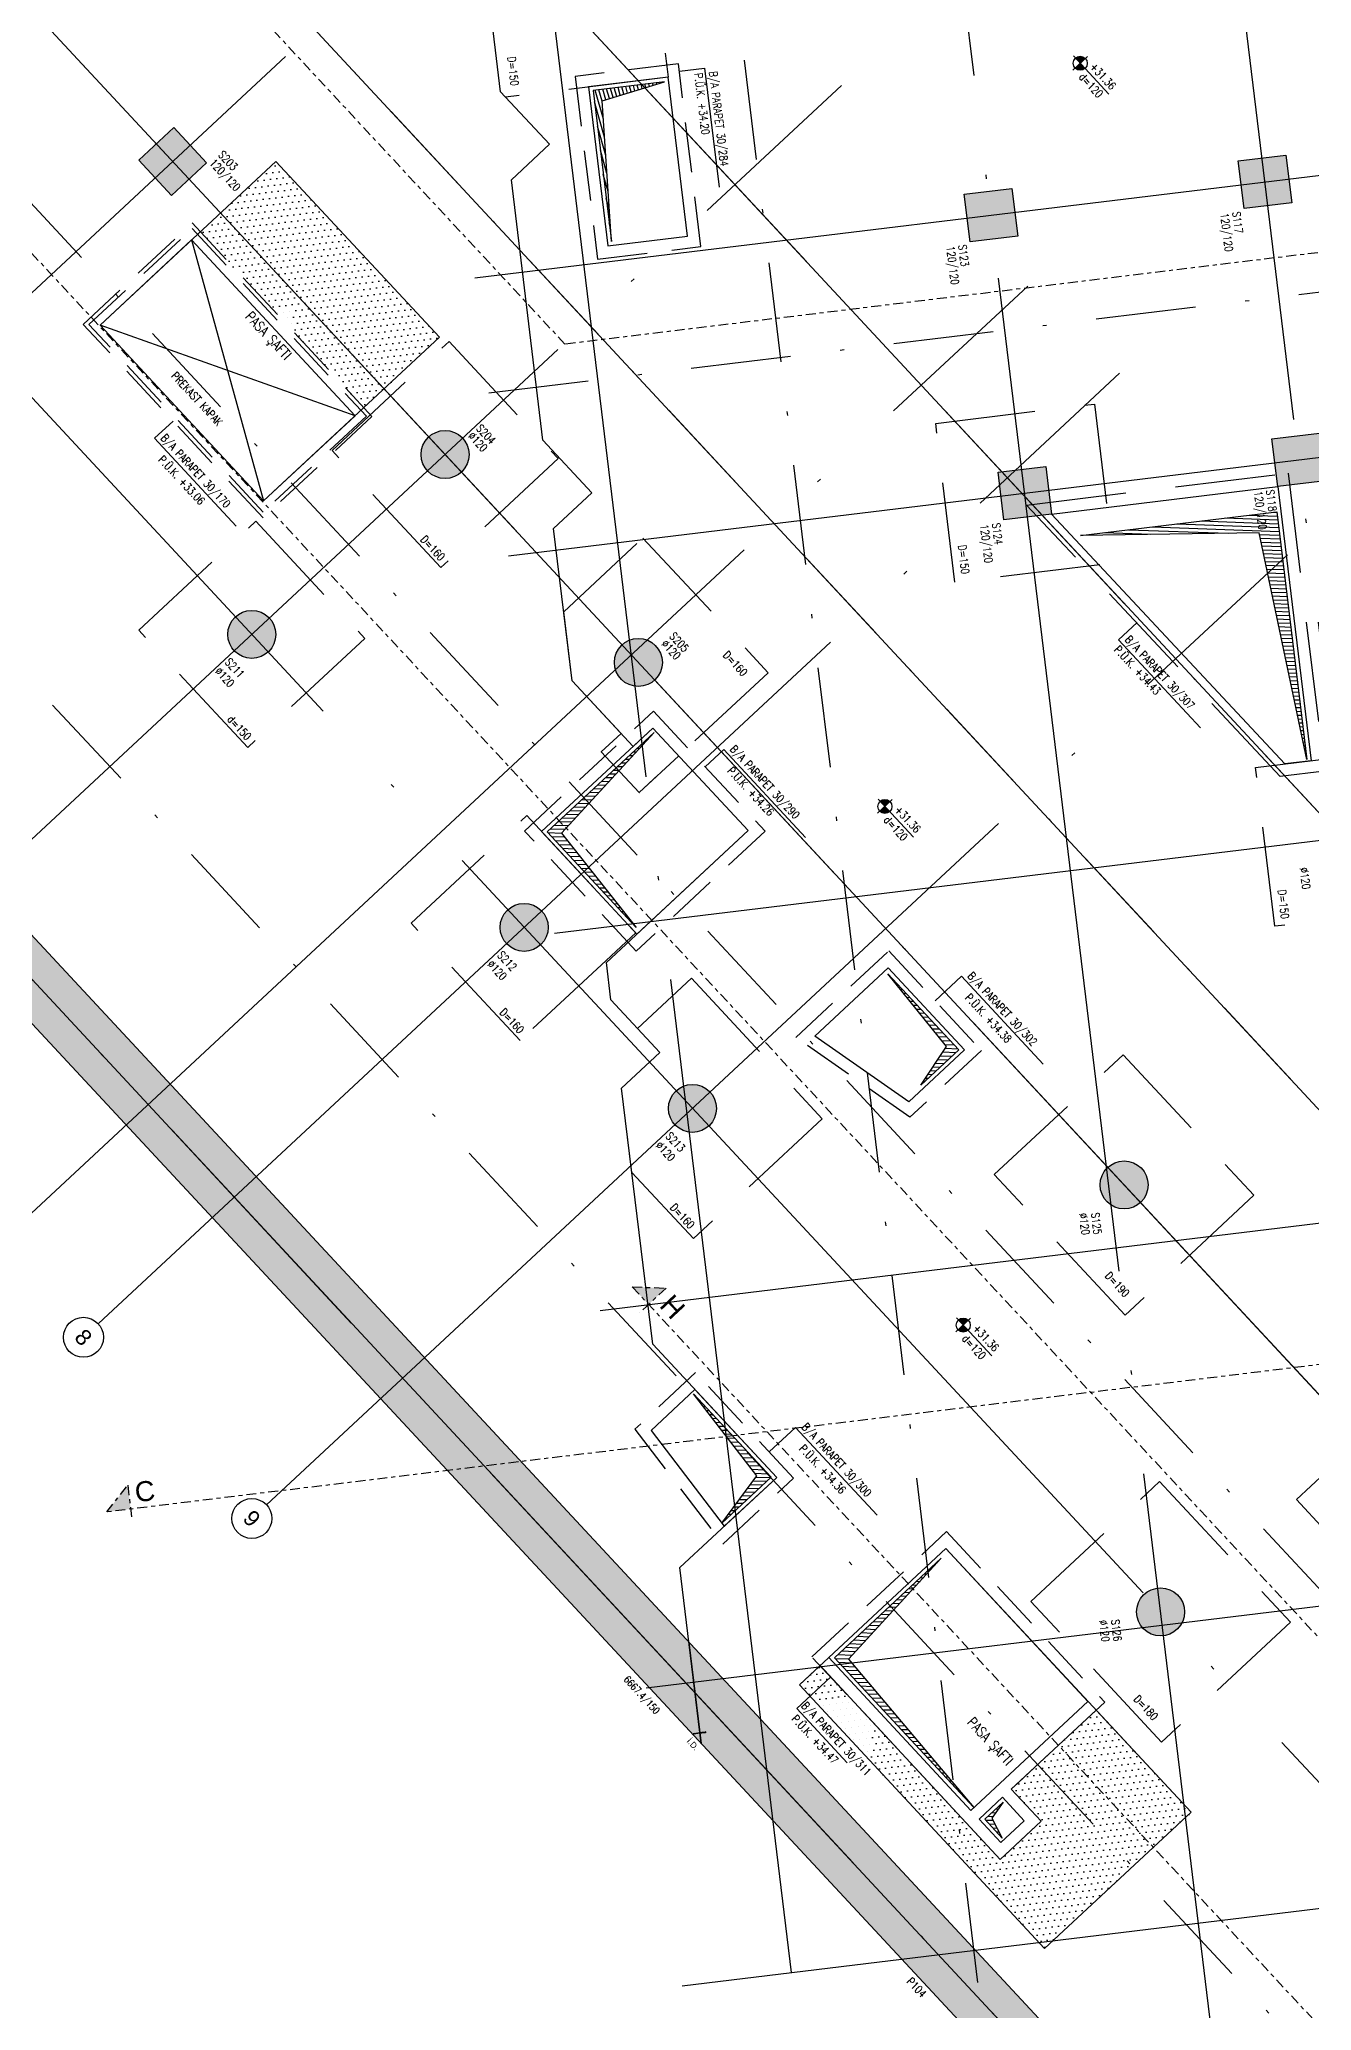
# Model space of a CAD drawing. Header units: millimetres. Extents: x 400392 to 401186, y 4543812 to 4544115.
# Drawn here: x 400423.59 to 400455.4, y 4544037.05 to 4544086.31 of the extents above; entities that cross this region are included whole.
import ezdxf
from ezdxf.enums import TextEntityAlignment as Align

# ---------------------------------------------------------------- set-up
doc = ezdxf.new("R2010")
doc.units = ezdxf.units.MM
for name, pattern in [('ACAD_ISO05W100', [33, 24, -3, 0, -3, 0, -3]), ('AKS', [3, 2.5, -0.25, 0, -0.25]), ('CENTER', [2, 1.25, -0.25, 0.25, -0.25]), ('CONTINU', [0]), ('DASHDOT2', [0.5, 0.25, -0.125, 0, -0.125]), ('HIDDEN', [0.375, 0.25, -0.125])]:
    doc.linetypes.add(name, pattern=pattern)
doc.layers.add('A-DETL', color=90, linetype='Continuous', lineweight=15)
for name, color, linetype in [('aks prota', 2, 'AKS'), ('boşluk prota', 2, 'Continuous'), ('boşluk taraması prota', 252, 'Continuous'), ('caks prota', 4, 'Continuous'), ('iderzi_PROTA', 3, 'Continuous'), ('kesit tarama prota', 252, 'Continuous'), ('kiris prota', 6, 'Continuous'), ('kiriş prota', 6, 'Continuous'), ('kolon prota', 1, 'Continuous'), ('kolon tarama prota', 252, 'Continuous'), ('lkolon prota', 4, 'Continuous'), ('lperde prota', 4, 'Continuous'), ('merdiven prota', 2, 'Continuous'), ('not prota', 2, 'Continuous'), ('not yazısı prota', 6, 'Continuous'), ('olcu prota', 4, 'Continuous'), ('perde prota', 1, 'Continuous'), ('PRT-AL-TUNEL_EKSENI', 14, 'DASHDOT2'), ('skesit prota', 7, 'Continuous'), ('st-s_kolon tarama', 252, 'Continuous'), ('st-s_level (kot)', 6, 'Continuous'), ('st-s_levelmark (kot işareti)', 4, 'Continuous'), ('st_s_su tutucu', 2, 'Continuous'), ('st_s_ölçü', 4, 'Continuous'), ('taks prota', 7, 'Continuous'), ('temel prota', 6, 'Continuous'), ('tkesit prota', 7, 'Continuous'), ('tkolon prota', 6, 'Continuous'), ('tnot prota', 4, 'Continuous'), ('tperde prota', 6, 'Continuous')]:
    doc.layers.add(name, color=color, linetype=linetype)
doc.styles.add('AKS', font='romanstw.shx', dxfattribs={"height": 25})
doc.styles.add('Arial', font='Arial.ttf')
doc.styles.add('OLCU', font='romanstw.shx')
doc.styles.add('TAKS', font='Arial Unicode.ttf')
doc.styles.add('text25_PROTA', font='Arial.ttf', dxfattribs={"height": 25})
doc.styles.add('tkolon', font='romanstw.shx')
doc.styles.add('TNOT', font='romanstw.shx', dxfattribs={"width": 0.8, "height": 250})
pattern_1 = [(6.9318265, (398588.74833, 4545433.28485), (0.059635541, 0.167169242), [0, -0.15875])]

# ---------------------------------------------------------------- blocks, each defined once
blk = doc.blocks.new('PLAN_KOT')
at = {"layer": 'st-s_levelmark (kot işareti)'}
h = blk.add_hatch(color=256, dxfattribs=at)
h.paths.add_polyline_path([(0, 17.5, 0.414214), (-17.5, 0), (0, 0)])
h.paths.add_polyline_path([(17.5, 0), (0, 0), (0, -17.5, 0.414214)])
for p, q in [((105, 0), (-25, 0)), ((0, 25), (0, -25))]:
    blk.add_line(p, q, dxfattribs=at)
blk.add_circle((0, 0), 17.5, dxfattribs=at)
at = {"layer": 'st-s_level (kot)', "color": 6, "style": 'OLCU', "width": 0.8}
for tag, p in [('KOT', (22.7, 9.8)), ('DÖŞEME_KALINLIĞI', (22.7, -27.6))]:
    blk.add_attdef(tag, p, '', height=20, dxfattribs=at)
blk = doc.blocks.new('D')
at = {"layer": 'st_s_su tutucu', "linetype": 'CONTINU', "ltscale": 0.2}
for p, q in [((-39987.8, 52508.2), (-39992.6, 52508.2)), ((-39992.6, 52508.2), (-39992.6, 52507.4)), ((-39992.6, 52507.4), (-39990.6, 52506.1)), ((-39992.6, 52449), (-39990.6, 52450.3)), ((-39992.6, 52448.2), (-39992.6, 52449)), ((-39987.8, 52448.2), (-39992.6, 52448.2)), ((-39990.6, 52478.7), (-39991.9, 52478.7)), ((-39991.9, 52478.7), (-39991.9, 52477.7)), ((-39991.9, 52477.7), (-39990.6, 52477.7)), ((-39990.6, 52498.5), (-39991.5, 52498.5)), ((-39991.5, 52498.5), (-39991.5, 52497.9)), ((-39991.5, 52497.9), (-39990.6, 52497.9)), ((-39990.6, 52488.5), (-39991.5, 52488.5)), ((-39991.5, 52488.5), (-39991.5, 52487.9)), ((-39991.5, 52487.9), (-39990.6, 52487.9)), ((-39991.5, 52467.9), (-39991.5, 52468.5)), ((-39991.5, 52468.5), (-39990.6, 52468.5)), ((-39990.6, 52467.9), (-39991.5, 52467.9)), ((-39991.5, 52457.9), (-39991.5, 52458.5)), ((-39991.5, 52458.5), (-39990.6, 52458.5)), ((-39990.6, 52457.9), (-39991.5, 52457.9)), ((-39990.6, 52506.1), (-39990.6, 52498.5)), ((-39990.6, 52497.9), (-39990.6, 52488.5)), ((-39990.6, 52487.9), (-39990.6, 52478.7)), ((-39990.6, 52468.5), (-39990.6, 52477.7)), ((-39990.6, 52458.5), (-39990.6, 52467.9)), ((-39990.6, 52450.3), (-39990.6, 52457.9)), ((-39989.8, 52506.1), (-39987.8, 52507.4)), ((-39989.8, 52498.5), (-39989.8, 52506.1)), ((-39988.9, 52498.5), (-39989.8, 52498.5)), ((-39989.8, 52488.5), (-39989.8, 52497.9)), ((-39989.8, 52497.9), (-39988.9, 52497.9)), ((-39988.9, 52488.5), (-39989.8, 52488.5)), ((-39989.8, 52478.7), (-39989.8, 52487.9)), ((-39989.8, 52487.9), (-39988.9, 52487.9)), ((-39988.5, 52478.7), (-39989.8, 52478.7)), ((-39989.8, 52477.7), (-39988.5, 52477.7)), ((-39989.8, 52477.7), (-39989.8, 52468.5)), ((-39989.8, 52468.5), (-39988.9, 52468.5)), ((-39988.9, 52467.9), (-39989.8, 52467.9)), ((-39989.8, 52467.9), (-39989.8, 52458.5)), ((-39989.8, 52458.5), (-39988.9, 52458.5)), ((-39988.9, 52457.9), (-39989.8, 52457.9)), ((-39989.8, 52457.9), (-39989.8, 52450.3)), ((-39989.8, 52450.3), (-39987.8, 52449)), ((-39988.9, 52497.9), (-39988.9, 52498.5)), ((-39988.9, 52487.9), (-39988.9, 52488.5)), ((-39988.9, 52468.5), (-39988.9, 52467.9)), ((-39988.9, 52458.5), (-39988.9, 52457.9)), ((-39988.5, 52477.7), (-39988.5, 52478.7)), ((-39987.8, 52507.4), (-39987.8, 52508.2)), ((-39987.8, 52449), (-39987.8, 52448.2))]:
    blk.add_line(p, q, dxfattribs=at)

msp = doc.modelspace()

# ---------------------------------------------------------------- hatches: boundary and pattern name
at = {"layer": 'boşluk taraması prota', "ltscale": 2}
h = msp.add_hatch(dxfattribs=at)
h.set_pattern_fill('ANSI31', color=256, scale=0.03, angle=-83.076006, style=0)
h.set_pattern_definition([(105.925, (400440.26428, 4544089.87237), (-0.0915945, -0.0261346), [])])
h.paths.add_polyline_path([(400437.43125, 4544085.0391), (400437.88928, 4544081.26739), (400437.65831, 4544084.77975), (400439.21923, 4544085.25623)])
h = msp.add_hatch(dxfattribs=at)
h.set_pattern_fill('ANSI31', color=256, scale=0.03, angle=-47.076006, style=0)
h.set_pattern_definition([(357.923994, (399684.47924, 4544261.39316), (0.003450452, 0.095187483), [])])
h.paths.add_polyline_path([(400454.08659, 4544073.9807), (400449.68561, 4544073.92347), (400454.52616, 4544074.5113), (400455.27756, 4544068.31565)])
h = msp.add_hatch(dxfattribs=at)
h.set_pattern_fill('ANSI31', color=256, scale=0.03, angle=-47.076006, style=0)
h.set_pattern_definition([(357.923994, (399656.88128, 4544300.62044), (0.003450452, 0.095187483), [])])
h.paths.add_polyline_path([(400438.95497, 4544068.9935), (400436.63927, 4544066.47641), (400438.51168, 4544064.11462), (400436.28424, 4544066.50962)])
h = msp.add_hatch(dxfattribs=at)
h.set_pattern_fill('ANSI31', color=256, scale=0.03, angle=132.923994, style=0)
h.set_pattern_definition([(177.923994, (402297.35976, 4542679.06727), (-0.0034504516, -0.095187483), [])])
h.paths.add_polyline_path([(400445.6224, 4544060.17686), (400446.27128, 4544061.14374), (400444.79886, 4544062.9616), (400446.57434, 4544061.0622)])
h = msp.add_hatch(dxfattribs=at)
h.set_pattern_fill('ANSI31', color=256, scale=0.03, angle=-47.076006, style=0)
h.set_pattern_definition([(357.923994, (399661.3762, 4544284.53622), (0.003450452, 0.095187483), [])])
h.paths.add_polyline_path([(400440.64922, 4544049.23149), (400441.52578, 4544050.41011), (400439.94909, 4544052.45178), (400441.8808, 4544050.3769)])
h = msp.add_hatch(dxfattribs=at)
h.set_pattern_fill('ANSI31', color=256, scale=0.03, angle=-47.076006, style=0)
h.set_pattern_definition([(357.923994, (399664.0633, 4544279.97953), (0.003450452, 0.095187483), [])])
h.paths.add_polyline_path([(400446.13698, 4544048.35258), (400443.82128, 4544045.8355), (400446.95157, 4544042.12121), (400443.46626, 4544045.86871)])
h = msp.add_hatch(dxfattribs=at)
h.set_pattern_fill('ANSI31', color=256, scale=0.03, angle=-47.076006, style=0)
h.set_pattern_definition([(357.923994, (399667.82102, 4544275.93913), (0.003450452, 0.095187483), [])])
h.paths.add_polyline_path([(400447.68464, 4544042.25674), (400447.39788, 4544041.86077), (400447.65848, 4544041.36112), (400447.22398, 4544041.82831)])
at = {"layer": 'kesit tarama prota'}
h = msp.add_hatch(color=256, dxfattribs=at)
h.dxf.hatch_style = 1
h.paths.add_polyline_path([(400439.25828, 4544055.10569), (400438.4103, 4544055.13643), (400438.81892, 4544054.69708)])
h = msp.add_hatch(color=256, dxfattribs=at)
h.dxf.hatch_style = 1
h.paths.add_polyline_path([(400425.79646, 4544050.17906), (400425.27317, 4544049.51111), (400425.86879, 4544049.58344)])
at = {"layer": 'kolon tarama prota'}
h = msp.add_hatch(color=256, dxfattribs=at)
h.dxf.hatch_style = 1
h.paths.add_polyline_path([(400440.13229, 4544043.72683), (400395.59453, 4544091.61494), (400416.02452, 4544110.61561), (400431.18841, 4544094.31102), (400434.74297, 4544094.74268), (400434.9238, 4544093.25362), (400430.61052, 4544092.72982), (400415.74337, 4544108.71536), (400397.51015, 4544091.75777), (400439.82523, 4544046.25954)])
h = msp.add_hatch(color=256, dxfattribs=at)
h.dxf.hatch_style = 1
h.paths.add_polyline_path([(400426.95092, 4544084.11016), (400427.76815, 4544083.23145), (400426.88944, 4544082.41422), (400426.07221, 4544083.29292)])
h = msp.add_hatch(color=256, dxfattribs=at)
h.dxf.hatch_style = 1
h.paths.add_polyline_path([(400454.75359, 4544083.42245), (400454.89825, 4544082.2312), (400453.707, 4544082.08654), (400453.56234, 4544083.27779)])
h = msp.add_hatch(color=256, dxfattribs=at)
h.dxf.hatch_style = 1
h.paths.add_polyline_path([(400447.90391, 4544082.59064), (400448.04857, 4544081.39939), (400446.85733, 4544081.25473), (400446.71266, 4544082.44598)])
h = msp.add_hatch(color=256, dxfattribs=at)
h.dxf.hatch_style = 1
edge = h.paths.add_edge_path()
edge.add_arc((400433.73038, 4544075.94023), 0.6, 312.923994, 672.923994)
h = msp.add_hatch(color=256, dxfattribs=at)
h.dxf.hatch_style = 1
h.paths.add_polyline_path([(400455.59746, 4544076.4735), (400455.74212, 4544075.28226), (400454.55087, 4544075.13759), (400454.40621, 4544076.32884)])
h = msp.add_hatch(color=256, dxfattribs=at)
h.dxf.hatch_style = 1
h.paths.add_polyline_path([(400448.74778, 4544075.64169), (400448.89244, 4544074.45044), (400447.70119, 4544074.30578), (400447.55653, 4544075.49703)])
h = msp.add_hatch(color=256, dxfattribs=at)
h.dxf.hatch_style = 1
edge = h.paths.add_edge_path()
edge.add_arc((400428.89756, 4544071.44483), 0.6, 312.923994, 672.923994)
h = msp.add_hatch(color=256, dxfattribs=at)
h.dxf.hatch_style = 1
edge = h.paths.add_edge_path()
edge.add_arc((400438.56319, 4544070.74334), 0.6, 312.923994, 672.923994)
h = msp.add_hatch(color=256, dxfattribs=at)
h.dxf.hatch_style = 1
edge = h.paths.add_edge_path()
edge.add_arc((400435.70783, 4544064.12225), 0.6, 312.923994, 672.923994)
h = msp.add_hatch(color=256, dxfattribs=at)
h.dxf.hatch_style = 1
edge = h.paths.add_edge_path()
edge.add_arc((400439.91642, 4544059.59708), 0.6, 312.923994, 672.923994)
h = msp.add_hatch(color=256, dxfattribs=at)
h.dxf.hatch_style = 1
edge = h.paths.add_edge_path()
edge.add_arc((400450.70901, 4544057.68385), 0.6, 312.923994, 672.923994)
h = msp.add_hatch(color=256, dxfattribs=at)
h.dxf.hatch_style = 1
edge = h.paths.add_edge_path()
edge.add_arc((400451.61997, 4544047.01312), 0.6, 312.923994, 672.923994)
h = msp.add_hatch(color=256, dxfattribs=at)
h.dxf.hatch_style = 1
h.paths.add_polyline_path([(400473.93047, 4544009.58874), (400440.75164, 4544045.26344), (400439.82523, 4544046.25954), (400440.13229, 4544043.72683), (400441.05928, 4544042.7301), (400472.15106, 4544009.29945), (400471.93138, 4544009.09515), (400472.61241, 4544008.36289)])
at = {"layer": 'st-s_kolon tarama', "ltscale": 0.001}
h = msp.add_hatch(dxfattribs=at)
h.set_pattern_fill('DOTS', color=253, scale=0.1, angle=6.931826)
h.set_pattern_definition(pattern_1)
h.paths.add_polyline_path([(400433.58714, 4544078.86935), (400429.50097, 4544083.26289), (400427.61284, 4544081.50686), (400431.699, 4544077.11331)])
h = msp.add_hatch(dxfattribs=at)
h.set_pattern_fill('DOTS', color=253, scale=0.1, angle=6.931826)
h.set_pattern_definition(pattern_1)
h.paths.add_polyline_path([(400452.38321, 4544042.00762), (400450.01169, 4544044.55754), (400447.88814, 4544042.58256), (400448.63534, 4544041.77915), (400447.61018, 4544040.82571), (400443.10525, 4544045.66952), (400442.59267, 4544045.1928), (400448.72192, 4544038.60248)])

# ---------------------------------------------------------------- linework, layer by layer
at = {"layer": 'A-DETL', "color": 1, "lineweight": 5}
msp.add_lwpolyline([(400410.49797, 4544108.04135), (400518.40627, 4543992.01566)], dxfattribs=at)
at = {"layer": 'aks prota', "ltscale": 10}
for p, q in [((400524.75998, 4543992.59926), (400411.76442, 4544114.0949)), ((400524.75998, 4543992.59926), (400411.76442, 4544114.0949)), ((400517.51063, 4543985.85709), (400404.51506, 4544107.35273)), ((400517.51063, 4543985.85709), (400404.51506, 4544107.35273)), ((400512.67773, 4543981.36231), (400399.68216, 4544102.85794)), ((400512.67773, 4543981.36231), (400399.68216, 4544102.85794)), ((400462.20901, 4544017.05265), (400452.103, 4544100.27202)), ((400462.20901, 4544017.05265), (400452.103, 4544100.27202)), ((400454.21444, 4544025.64861), (400445.25332, 4544099.44021)), ((400454.21444, 4544025.64861), (400445.25332, 4544099.44021)), ((400454.21444, 4544025.64861), (400445.25332, 4544099.44021)), ((400442.38913, 4544038.00062), (400435.07808, 4544098.20454)), ((400442.38913, 4544038.00062), (400435.07808, 4544098.20454)), ((400442.38913, 4544038.00062), (400435.07808, 4544098.20454)), ((400505.42838, 4543974.62013), (400392.43281, 4544096.11577)), ((400505.42838, 4543974.62013), (400392.43281, 4544096.11577)), ((400512.21406, 4544006.08894), (400428.16662, 4544096.45884)), ((400411.43523, 4544068.86059), (400438.03409, 4544093.59854)), ((400411.43523, 4544068.86059), (400438.03409, 4544093.59854)), ((400504.96471, 4543999.34677), (400420.91727, 4544089.71666)), ((400434.47543, 4544080.3555), (400480.83484, 4544085.98531)), ((400434.47543, 4544080.3555), (400480.83484, 4544085.98531)), ((400434.47543, 4544080.3555), (400480.83484, 4544085.98531)), ((400418.24551, 4544061.53801), (400443.64353, 4544085.15914)), ((400418.24551, 4544061.53801), (400443.64353, 4544085.15914)), ((400422.90373, 4544056.52937), (400448.30176, 4544080.1505)), ((400422.90373, 4544056.52937), (400448.30176, 4544080.1505)), ((400435.3193, 4544073.40655), (400481.67871, 4544079.03636)), ((400435.3193, 4544073.40655), (400481.67871, 4544079.03636)), ((400435.3193, 4544073.40655), (400481.67871, 4544079.03636)), ((400492.88246, 4543988.10982), (400408.83502, 4544078.47971)), ((400425.06499, 4544054.224), (400450.59742, 4544077.97013)), ((400425.06499, 4544054.224), (400450.59742, 4544077.97013)), ((400429.26436, 4544049.69026), (400454.79679, 4544073.43639)), ((400429.26436, 4544049.69026), (400454.79679, 4544073.43639)), ((400436.46455, 4544063.97584), (400482.82396, 4544069.60564)), ((400436.46455, 4544063.97584), (400482.82396, 4544069.60564)), ((400436.46455, 4544063.97584), (400482.82396, 4544069.60564)), ((400437.60972, 4544054.54574), (400483.96914, 4544060.17554)), ((400437.60972, 4544054.54574), (400483.96914, 4544060.17554)), ((400438.75505, 4544045.1144), (400485.11446, 4544050.74421)), ((400438.75505, 4544045.1144), (400485.11446, 4544050.74421)), ((400438.75505, 4544045.1144), (400485.11446, 4544050.74421)), ((400439.65919, 4544037.6691), (400486.01861, 4544043.29891)), ((400439.65919, 4544037.6691), (400486.01861, 4544043.29891)), ((400439.65919, 4544037.6691), (400486.01861, 4544043.29891))]:
    msp.add_line(p, q, dxfattribs=at)
at = {"layer": 'boşluk prota', "ltscale": 0.05}
for points in [[(400437.43125, 4544085.0391), (400437.88928, 4544081.26739), (400437.65831, 4544084.77975), (400439.21923, 4544085.25623)], [(400454.08659, 4544073.9807), (400449.61794, 4544073.91525), (400454.52616, 4544074.5113), (400455.27756, 4544068.31565)], [(400438.95497, 4544068.9935), (400436.63927, 4544066.47641), (400438.51168, 4544064.11462), (400436.28424, 4544066.50962)], [(400445.6224, 4544060.17686), (400446.27128, 4544061.14374), (400444.79886, 4544062.9616), (400446.57434, 4544061.0622)], [(400440.64922, 4544049.23149), (400441.52578, 4544050.41011), (400439.93935, 4544052.46439), (400441.8808, 4544050.3769)], [(400446.13698, 4544048.35258), (400443.82128, 4544045.8355), (400446.95157, 4544042.12121), (400443.46626, 4544045.86871)], [(400447.68464, 4544042.25674), (400447.39788, 4544041.86077), (400447.65848, 4544041.36112), (400447.22398, 4544041.82831)]]:
    msp.add_lwpolyline(points, close=True, dxfattribs=at)
at = {"layer": 'caks prota', "ltscale": 0.05}
for centre in [(400424.68919, 4544053.87542), (400424.68919, 4544053.87542), (400428.89959, 4544049.34829), (400428.89959, 4544049.34829)]:
    msp.add_circle(centre, 0.5, dxfattribs=at)
at = {"layer": 'iderzi_PROTA', "linetype": 'ACAD_ISO05W100', "lineweight": 30, "ltscale": 2}
for points in [[(400437.76295, 4544063.2417), (400441.30909, 4544066.53975), (400438.9255, 4544069.10265), (400438.43295, 4544068.64457), (400436.90768, 4544070.28458), (400436.44536, 4544074.09162), (400437.40136, 4544074.98073), (400436.1776, 4544076.29655), (400435.38738, 4544082.8037), (400436.34338, 4544083.69281), (400435.11962, 4544085.00863), (400434.61235, 4544089.18576), (400435.40699, 4544089.28229), (400434.74387, 4544094.74279)], [(400442.02213, 4544050.37178), (400438.92263, 4544053.70444), (400438.14515, 4544060.1042), (400439.10068, 4544060.99288), (400437.8774, 4544062.30817), (400437.76389, 4544063.24257), (400441.30909, 4544066.53975), (400438.9255, 4544069.10265), (400438.43295, 4544068.64457), (400436.90784, 4544070.28441)], [(400440.13229, 4544043.72683), (400439.59981, 4544048.11893), (400442.02213, 4544050.37178)]]:
    msp.add_lwpolyline(points, dxfattribs=at)
at = {"layer": 'kiris prota', "linetype": 'HIDDEN', "ltscale": 5}
for points in [[(400436.98594, 4544085.38796), (400437.54041, 4544080.82208), (400440.12256, 4544081.13565), (400439.56809, 4544085.70153)], [(400427.40853, 4544081.72653), (400431.90331, 4544076.89363), (400429.17822, 4544074.3592), (400424.68344, 4544079.1921)], [(400427.40341, 4544081.58521), (400431.76198, 4544076.89876), (400429.18335, 4544074.50052), (400424.82477, 4544079.18697)], [(400438.94086, 4544069.52664), (400441.73308, 4544066.52438), (400438.51114, 4544063.52786), (400435.71893, 4544066.53011)], [(400444.82416, 4544063.53138), (400447.13965, 4544061.04171), (400445.3511, 4544059.37828), (400442.5021, 4544061.37178)], [(400438.47699, 4544051.58128), (400440.67245, 4544048.70683), (400442.44611, 4544050.35641), (400439.99442, 4544052.99254)]]:
    msp.add_lwpolyline(points, close=True, dxfattribs=at)
at = {"layer": 'kiris prota'}
for points in [[(400437.31992, 4544085.12632), (400437.80206, 4544081.15606), (400439.78859, 4544081.3973), (400439.30645, 4544085.36756)], [(400427.39316, 4544081.30255), (400431.47933, 4544076.909), (400429.19359, 4544074.78318), (400425.10743, 4544079.17673)], [(400446.25396, 4544048.59794), (400452.38321, 4544042.00762), (400448.72192, 4544038.60248), (400442.59267, 4544045.1928)]]:
    msp.add_lwpolyline(points, close=True, dxfattribs=at)
for points in [[(400448.89244, 4544074.45044), (400454.55087, 4544075.13759), (400455.38265, 4544068.28791), (400454.72801, 4544068.20841), (400448.89244, 4544074.45044)], [(400446.25396, 4544048.59794), (400449.80413, 4544044.7742), (400446.87835, 4544042.05311), (400443.32493, 4544045.87383), (400446.25396, 4544048.59794)], [(400447.61018, 4544040.82571), (400443.10525, 4544045.66952), (400442.59267, 4544045.1928), (400448.72192, 4544038.60248), (400452.38321, 4544042.00762), (400450.01169, 4544044.55754), (400447.88814, 4544042.58256), (400448.63534, 4544041.77915), (400447.61018, 4544040.82571)], [(400447.66846, 4544042.37825), (400448.21136, 4544041.79452), (400447.62555, 4544041.24969), (400447.08265, 4544041.83343), (400447.66846, 4544042.37825)]]:
    msp.add_lwpolyline(points, dxfattribs=at)
at = {"layer": 'kiris prota', "linetype": 'HIDDEN', "ltscale": 5}
msp.add_lwpolyline([(400447.61018, 4544040.82571), (400442.90094, 4544045.8892), (400446.26952, 4544049.0221), (400450.22793, 4544044.75865), (400447.88814, 4544042.58256), (400448.63534, 4544041.77915), (400447.61018, 4544040.82571)], dxfattribs=at)
at = {"layer": 'kiriş prota'}
msp.add_lwpolyline([(400429.50097, 4544083.26289), (400433.58714, 4544078.86935), (400429.19359, 4544074.78318), (400425.10743, 4544079.17673), (400429.50097, 4544083.26289)], dxfattribs=at)
msp.add_lwpolyline([(400429.50097, 4544083.26289), (400433.58714, 4544078.86935), (400429.19359, 4544074.78318), (400425.10743, 4544079.17673), (400429.50097, 4544083.26289)], dxfattribs=at)
at = {"layer": 'kolon prota', "color": 1}
for points in [[(400426.95092, 4544084.11016), (400427.76815, 4544083.23145), (400426.88944, 4544082.41422), (400426.07221, 4544083.29292)], [(400454.75359, 4544083.42245), (400454.89825, 4544082.2312), (400453.707, 4544082.08654), (400453.56234, 4544083.27779)], [(400447.90391, 4544082.59064), (400448.04857, 4544081.39939), (400446.85733, 4544081.25473), (400446.71266, 4544082.44598)], [(400455.59746, 4544076.4735), (400455.74212, 4544075.28226), (400454.55087, 4544075.13759), (400454.40621, 4544076.32884)], [(400448.74778, 4544075.64169), (400448.89244, 4544074.45044), (400447.70119, 4544074.30578), (400447.55653, 4544075.49703)]]:
    msp.add_lwpolyline(points, close=True, dxfattribs=at)
for centre in [(400433.73038, 4544075.94023), (400428.89756, 4544071.44483), (400438.56319, 4544070.74334), (400435.70783, 4544064.12225), (400439.91642, 4544059.59708), (400450.70901, 4544057.68385), (400451.61997, 4544047.01312)]:
    msp.add_circle(centre, 0.6, dxfattribs=at)
at = {"layer": 'merdiven prota', "lineweight": 35}
msp.add_lwpolyline([(400439.57321, 4544068.40622), (400438.58616, 4544067.48823), (400437.63726, 4544068.5085), (400438.13177, 4544068.96841)], dxfattribs=at)
at = {"layer": 'not prota', "ltscale": 0.1}
for points in [[(400439.59019, 4544085.51954), (400440.21893, 4544085.59592), (400440.58069, 4544082.61781)], [(400426.93083, 4544076.77565), (400426.46705, 4544076.34431), (400428.51014, 4544074.14754)], [(400451.03585, 4544071.7378), (400450.57207, 4544071.30647), (400452.61515, 4544069.1097)], [(400440.23363, 4544068.13662), (400440.69741, 4544068.56795), (400442.7405, 4544066.37118)], [(400445.98191, 4544062.28654), (400446.63968, 4544062.8983), (400448.68276, 4544060.70152)], [(400441.83462, 4544051.0139), (400442.4924, 4544051.62566), (400444.53548, 4544049.42888)], [(400443.37117, 4544045.3836), (400442.52373, 4544044.59545), (400443.78039, 4544043.24426)]]:
    msp.add_lwpolyline(points, dxfattribs=at)
at = {"layer": 'not yazısı prota'}
for points in [[(400438.9255, 4544069.10265), (400441.30909, 4544066.53975), (400438.52651, 4544063.95184), (400436.14292, 4544066.51475), (400438.9255, 4544069.10265)], [(400444.80879, 4544063.1074), (400446.71567, 4544061.05707), (400445.32438, 4544059.76312), (400442.97815, 4544061.40483), (400444.80879, 4544063.1074)]]:
    msp.add_lwpolyline(points, dxfattribs=at)
msp.add_lwpolyline([(400438.88066, 4544051.54701), (400440.71021, 4544049.15164), (400442.02213, 4544050.37178), (400439.97905, 4544052.56855)], close=True, dxfattribs=at)
at = {"layer": 'olcu prota'}
for points in [[(400427.39316, 4544081.30255), (400429.19359, 4544074.78318)], [(400431.47933, 4544076.909), (400425.10743, 4544079.17673)]]:
    msp.add_lwpolyline(points, dxfattribs=at)
at = {"layer": 'perde prota'}
for points in [[(400440.75164, 4544045.26344), (400397.51015, 4544091.75777), (400415.74337, 4544108.71536), (400430.61052, 4544092.72982), (400434.9238, 4544093.25362), (400434.74297, 4544094.74268), (400431.18841, 4544094.31102), (400416.02452, 4544110.61561), (400395.59453, 4544091.61494), (400441.05928, 4544042.7301)], [(400439.82523, 4544046.25954), (400440.13229, 4544043.72683)], [(400441.05928, 4544042.7301), (400472.15106, 4544009.29945), (400471.93138, 4544009.09515), (400472.61241, 4544008.36289), (400473.93047, 4544009.58874), (400440.75164, 4544045.26344)]]:
    msp.add_lwpolyline(points, dxfattribs=at)
at = {"layer": 'PRT-AL-TUNEL_EKSENI', "ltscale": 10}
for p, q in [((400408.06651, 4544110.65571), (400521.06208, 4543989.16007)), ((400402.09861, 4544105.10534), (400515.09418, 4543983.6097)), ((400396.13071, 4544099.55496), (400509.12628, 4543978.05932)), ((400447.66816, 4544032.68733), (400439.64453, 4544098.75908)), ((400434.82426, 4544077.48303), (400481.18367, 4544083.11283))]:
    msp.add_line(p, q, dxfattribs=at)
at = {"layer": 'skesit prota', "linetype": 'CENTER', "ltscale": 0.2}
for p, q in [((400438.4103, 4544055.13643), (400439.25828, 4544055.10569)), ((400439.25828, 4544055.10569), (400438.59924, 4544054.49277)), ((400425.27317, 4544049.51111), (400425.79646, 4544050.17906)), ((400425.79646, 4544050.17906), (400425.90496, 4544049.28563))]:
    msp.add_line(p, q, dxfattribs=at)
for points in [[(400485.58366, 4544084.6312), (400436.7276, 4544078.6982), (400404.7188, 4544113.11486)], [(400398.29358, 4544107.95855), (400511.87586, 4543985.83206)], [(400490.16117, 4544057.39099), (400425.27317, 4544049.51111)], [(400438.4103, 4544055.13643), (400492.18794, 4543997.31338)]]:
    msp.add_lwpolyline(points, dxfattribs=at)
at = {"layer": 'temel prota', "linetype": 'HIDDEN', "ltscale": 10}
for points in [[(400435.11961, 4544085.00864), (400434.61235, 4544089.18576), (400438.78125, 4544089.69221), (400439.30645, 4544085.36756), (400435.24456, 4544084.87429)], [(400430.90389, 4544076.04207), (400433.83292, 4544078.76618), (400436.55703, 4544075.83715), (400433.628, 4544073.11304)], [(400448.26991, 4544074.67705), (400454.81252, 4544075.47157), (400455.71663, 4544068.02626), (400454.61291, 4544067.89223)], [(400429.00002, 4544074.2714), (400431.72413, 4544071.34237), (400428.7951, 4544068.61826), (400426.07099, 4544071.54729)], [(400437.63726, 4544068.5085), (400438.13177, 4544068.96841), (400436.90784, 4544070.28441), (400436.69841, 4544072.01077), (400438.67722, 4544073.85114), (400441.80809, 4544070.48475), (400438.58616, 4544067.48823)], [(400437.75634, 4544063.29616), (400435.60537, 4544061.29568), (400432.88126, 4544064.22471), (400435.77218, 4544066.91337), (400438.49629, 4544063.98434)], [(400450.68551, 4544060.93953), (400453.95391, 4544057.42526), (400450.73198, 4544054.42874), (400447.46357, 4544057.94301)], [(400458.23741, 4544052.81954), (400461.50634, 4544049.3047), (400458.28441, 4544046.30818), (400455.01548, 4544049.82302)], [(400451.59648, 4544050.2688), (400454.86541, 4544046.75396), (400451.64347, 4544043.75744), (400448.37454, 4544047.27228)]]:
    msp.add_lwpolyline(points, close=True, dxfattribs=at)
for points in [[(400450.09813, 4544073.18657), (400446.48018, 4544072.74722), (400445.99797, 4544076.71804), (400449.9688, 4544077.20026)], [(400449.9688, 4544077.20026), (400450.28223, 4544074.61922)], [(400457.96372, 4544068.60135), (400458.44593, 4544064.63052), (400454.47511, 4544064.14831), (400453.9929, 4544068.11914), (400457.96372, 4544068.60135)], [(400438.14515, 4544060.1042), (400439.10068, 4544060.99288), (400438.54062, 4544061.59506), (400439.89292, 4544062.85276), (400443.16185, 4544059.33792), (400439.93992, 4544056.3414), (400438.39982, 4544057.99735), (400438.14515, 4544060.1042)], [(400447.66846, 4544042.37825), (400447.08265, 4544041.83343)]]:
    msp.add_lwpolyline(points, dxfattribs=at)

# ---------------------------------------------------------------- block references
at = {"layer": 'st-s_level (kot)', "linetype": 'CONTINU', "ltscale": 0.1, "xscale": 0.009999999999936504, "yscale": 0.009999999999936504, "zscale": 0.009999999999936504, "rotation": 312.9239939591532}
for p in [(400449.61138, 4544085.71798), (400444.72858, 4544067.14459), (400446.68596, 4544054.18168)]:
    msp.add_blockref('PLAN_KOT', p, dxfattribs=at).add_auto_attribs({'KOT': '+31.36', 'DÖŞEME_KALINLIĞI': 'd=120'})
at = {"layer": 'st_s_ölçü', "xscale": 0.004999999999968251, "yscale": 0.004999999999968251, "zscale": 0.004999999999968251, "rotation": 276.9239943721456}
msp.add_blockref('D', (400203.72798, 4543813.86283), dxfattribs=at)

# ---------------------------------------------------------------- texts
at = {"layer": 'iderzi_PROTA', "linetype": 'ACAD_ISO05W100', "style": 'text25_PROTA'}
msp.add_text('İ.D.', height=0.15, rotation=312.923994, dxfattribs=at).set_placement((400439.75924, 4544043.77219))
at = {"layer": 'lkolon prota', "style": 'tkolon', "width": 0.8}
for s, rotation, p in [('120/120', 312.923994, (400427.82363, 4544083.21417)), ('120/120', 276.923994, (400453.11643, 4544081.96402)), ('120/120', 276.923994, (400446.26602, 4544081.13819)), ('%%C120', 312.923994, (400434.28874, 4544076.38996)), ('120/120', 276.923994, (400453.96029, 4544075.01507)), ('120/120', 276.923994, (400447.11062, 4544074.18326)), ('%%C120', 312.923994, (400439.12147, 4544071.19368)), ('%%C120', 312.923994, (400427.962, 4544070.50585)), ('%%C120', 276.923994, (400455.1027, 4544065.60778)), ('%%C120', 312.923994, (400434.77227, 4544063.18327)), ('%%C120', 312.923994, (400438.98218, 4544058.65667)), ('%%C120', 276.923994, (400449.58351, 4544056.9687)), ('%%C120', 276.923994, (400450.08348, 4544046.7995))]:
    msp.add_text(s, height=0.2, rotation=rotation, dxfattribs=at).set_placement(p)
at = {"layer": 'lperde prota', "style": 'tkolon', "width": 0.8}
msp.add_text('6667.4/150', height=0.18, rotation=312.563509, dxfattribs=at).set_placement((400438.25022, 4544045.37175), align=Align.MIDDLE_LEFT)
at = {"layer": 'not yazısı prota', "style": 'AKS', "width": 0.8}
for p in [(400429.22434, 4544078.82627), (400447.27287, 4544043.69407)]:
    msp.add_text('PASA ŞAFTI', height=0.25, rotation=312.923994, dxfattribs=at).set_placement(p, align=Align.CENTER)
at = {"layer": 'st-s_level (kot)', "color": 6, "style": 'OLCU', "width": 0.8}
for tag, p, rotation in [('D=150', (400435.29009, 4544085.87324), 276.422367), ('D=160', (400433.10076, 4544073.80146), 312.923994), ('D=150', (400446.55965, 4544073.67081), 276.422367), ('D=160', (400440.66342, 4544070.91419), 312.923994), ('d=150', (400428.26786, 4544069.30668), 312.923994), ('D=150', (400454.55251, 4544065.05306), 276.422367), ('D=160', (400435.07813, 4544061.9841), 312.923994), ('D=160', (400439.34235, 4544057.10544), 312.923994), ('D=190', (400450.21551, 4544055.39925), 312.923994), ('D=180', (400450.93019, 4544044.81909), 312.923994)]:
    msp.add_attdef(tag, p, '', height=0.2, rotation=rotation, dxfattribs=at)
at = {"layer": 'taks prota', "style": 'TAKS'}
for s, p in [('8', (400424.68919, 4544053.87542)), ('8', (400424.68919, 4544053.87542)), ('9', (400428.89959, 4544049.34829)), ('9', (400428.89959, 4544049.34829))]:
    msp.add_text(s, height=0.4, rotation=312.923994, dxfattribs=at).set_placement(p, align=Align.MIDDLE_CENTER)
at = {"layer": 'tkesit prota', "style": 'Arial'}
for s, rotation, p in [('H', 312.923994, (400439.06497, 4544054.65278)), ('C', 6.923994, (400426.00388, 4544049.75094))]:
    msp.add_text(s, height=0.5, rotation=rotation, dxfattribs=at).set_placement(p)
at = {"layer": 'tkolon prota', "style": 'tkolon', "width": 0.8}
for s, rotation, p in [('S203', 312.923994, (400428.04331, 4544083.41848)), ('S117', 276.923994, (400453.41424, 4544082.00019)), ('S123', 276.923994, (400446.56383, 4544081.17435)), ('S204', 312.923994, (400434.49156, 4544076.57908)), ('S118', 276.923994, (400454.25811, 4544075.05124)), ('S124', 276.923994, (400447.40843, 4544074.21942)), ('S205', 312.923994, (400439.32429, 4544071.38281)), ('S211', 312.923994, (400428.21141, 4544070.7383)), ('S212', 312.923994, (400435.02168, 4544063.41572)), ('S213', 312.923994, (400439.23159, 4544058.88913)), ('S125', 276.923994, (400449.88417, 4544056.98144)), ('S126', 276.923994, (400450.38414, 4544046.81224))]:
    msp.add_text(s, height=0.2, rotation=rotation, dxfattribs=at).set_placement(p)
at = {"layer": 'tnot prota', "style": 'TNOT', "width": 0.8}
for s, rotation, p in [('P.Ü.K. +34.20', 276.923994, (400440.0608, 4544085.47598)), ('B/A PARAPET 30/284', 276.923994, (400440.42952, 4544085.52076)), ('PREKAST KAPAK', 312.923994, (400426.94281, 4544077.96017)), ('B/A PARAPET 30/170', 312.923994, (400426.68161, 4544076.40729)), ('P.Ü.K. +33.06', 312.923994, (400426.61626, 4544075.86463)), ('P.Ü.K. +34.43', 312.923994, (400450.51464, 4544071.1165)), ('B/A PARAPET 30/307', 312.923994, (400450.78662, 4544071.36945)), ('B/A PARAPET 30/290', 312.923994, (400440.91197, 4544068.63093)), ('P.Ü.K. +34.26', 312.923994, (400440.84662, 4544068.08826)), ('B/A PARAPET 30/302', 312.923994, (400446.85423, 4544062.96128)), ('P.Ü.K. +34.38', 312.923994, (400446.78888, 4544062.41861)), ('B/A PARAPET 30/300', 312.923994, (400442.70695, 4544051.68864)), ('P.Ü.K. +34.36', 312.923994, (400442.6416, 4544051.14597)), ('P.Ü.K. +34.47', 312.923994, (400442.45134, 4544044.39155)), ('B/A PARAPET 30/311', 312.923994, (400442.69928, 4544044.71955))]:
    msp.add_text(s, height=0.2, rotation=rotation, dxfattribs=at).set_placement(p, align=Align.MIDDLE_LEFT)
at = {"layer": 'tperde prota', "style": 'tkolon', "width": 0.8}
msp.add_text('P104', height=0.2, rotation=313.393285, dxfattribs=at).set_placement((400445.32996, 4544037.82865), align=Align.MIDDLE_LEFT)

doc.saveas('drawing.dxf')
